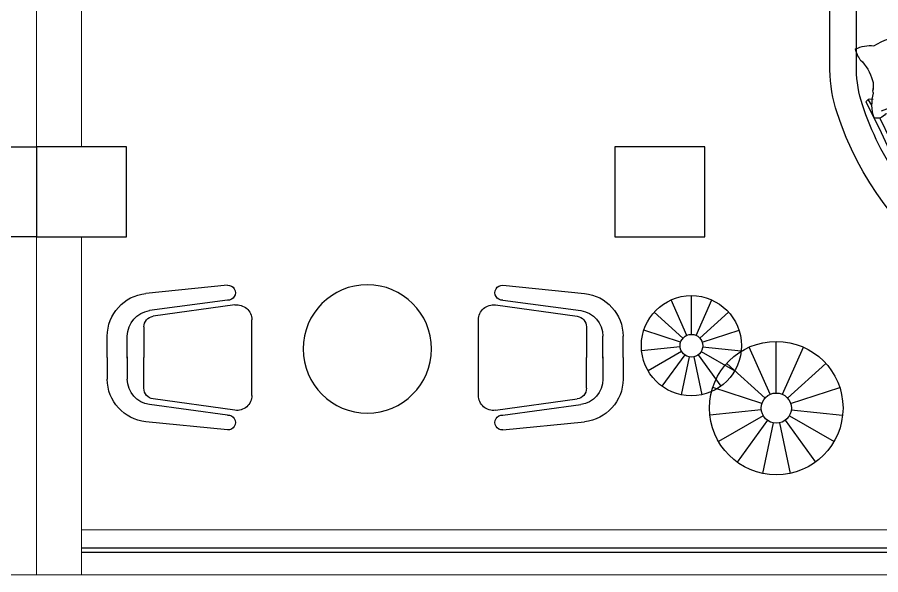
# Model space of a CAD drawing. Header units: millimetres. Extents: x 699029 to 727993, y 4486031 to 4516039.
# Drawn here: x 726112.9 to 726496.5, y 4491480.4 to 4491727.9 of the extents above; entities that cross this region are included whole.
import ezdxf

# ---------------------------------------------------------------- set-up
doc = ezdxf.new("R2010")
doc.units = ezdxf.units.MM
for name, color, linetype in [('2D', 7, 'Continuous'), ('A-BA', 1, 'Continuous'), ('A-TEFRIS', 251, 'Continuous')]:
    doc.layers.add(name, color=color, linetype=linetype)
doc.layers.add('_P3_S_Duvar_Ç', color=7, linetype='Continuous', lineweight=30)
doc.layers.add('DBM_w_sld', color=111, linetype='Continuous', lineweight=20)

# ---------------------------------------------------------------- blocks, each defined once
blk = doc.blocks.new('derr')
at = {"layer": 'A-TEFRIS'}
for p, q in [((729083.23, 4490606.98, 3.82), (729083.76, 4490603.52, 3.82)), ((729216.86, 4490596.83, 3.82), (729216.3, 4490593.38, 3.82)), ((729052.06, 4490589.18, 3.82), (729051.24, 4490585.09, 3.82)), ((729181.73, 4490589.46, 3.82), (729179.7, 4490585.81, 3.82)), ((729083.64, 4490584.53, 3.82), (729084.64, 4490582.75, 3.82)), ((729082.98, 4490579.55, 3.82), (729079.66, 4490578.81, 3.82)), ((729084.55, 4490581.57, 3.82), (729082.98, 4490579.55, 3.82)), ((729210.36, 4490575.34, 3.82), (729210.77, 4490573.34, 3.82)), ((729208.21, 4490570.8, 3.82), (729204.82, 4490571.12, 3.82)), ((729210.32, 4490572.24, 3.82), (729208.21, 4490570.8, 3.82)), ((729247.32, 4490563.56, 3.82), (729243.49, 4490561.9, 3.82)), ((729279.72, 4490548.1, 3.82), (729277.18, 4490545.69, 3.82)), ((729257.04, 4490532.66, 3.82), (729254.54, 4490534.97, 3.82)), ((729259.59, 4490532.52, 3.82), (729257.04, 4490532.66, 3.82)), ((729261.5, 4490534.97, 3.82), (729260.62, 4490533.13, 3.82))]:
    blk.add_line(p, q, dxfattribs=at)
for points in [[(729041.9, 4490616.82), (728880.57, 4490616.82, 0.414214), (728875.57, 4490611.82), (728875.57, 4490546.86, 0.414214), (728880.57, 4490541.86), (729182.11, 4490541.86, -0.404724), (729232.46, 4490484.07), (729232.46, 4490430.02, 0.414214), (729237.46, 4490425.02), (729308.18, 4490425.02, 0.414214), (729313.18, 4490430.02), (729313.18, 4490481.06, 0.332656), (729216.44, 4490618.3, 0.072261), (729197.34, 4490621.58), (729046.9, 4490621.58, 0.414214), (729041.9, 4490616.58), (729041.9, 4490614.78, 0.414214), (729046.9, 4490609.78), (729051.59, 4490609.78)], [(729246.55, 4490590.27, 0.073864), (729212.79, 4490607.08, 0.071602), (729197.18, 4490609.78), (729166.9, 4490609.78)], [(729263.95, 4490575.67, 0.018818), (729256.88, 4490582.25, 0.018818)], [(729278.85, 4490557.75, 0.036538), (729267.13, 4490572.37)], [(729280.81, 4490554.81, 0.002862), (729280, 4490556.04, 0.002862)], [(729301.38, 4490425.02), (729301.38, 4490481.23, 0.058448), (729298.77, 4490511.03, 0.058448)]]:
    blk.add_lwpolyline(points, format="xyb", dxfattribs=at)
for points in [[(728906.83, 4490541.86), (728906.83, 4490553.31), (728906.83, 4490616.82)], [(729077.69, 4490611.51), (729074.71, 4490612.34), (729075.47, 4490613.59), (729088.38, 4490611.67), (729096.74, 4490610.62), (729109.89, 4490609.76), (729124.59, 4490610.12), (729126.36, 4490609.87), (729126.63, 4490608.94)], [(729057.85, 4490609.78), (729073.65, 4490609.78)], [(729075.47, 4490610.25), (729074.85, 4490611.54), (729074.71, 4490612.34)], [(729126.63, 4490608.94), (729118.96, 4490607.37), (729099.97, 4490607.73), (729095.24, 4490608.35), (729084.15, 4490609.91)], [(729084.15, 4490609.78), (729085.06, 4490609.78)], [(729109.46, 4490609.78), (729111.02, 4490609.78)], [(729126.39, 4490609.78), (729166.9, 4490609.78)], [(729129.9, 4490541.86), (729129.9, 4490553.31), (729129.9, 4490609.78)], [(729161.16, 4490541.86), (729161.16, 4490553.31), (729161.16, 4490609.78)], [(729126.63, 4490608.94), (729127.12, 4490608.2), (729125.53, 4490604.82), (729123.22, 4490596.95), (729122.64, 4490591.7), (729123.78, 4490582.74), (729123.35, 4490581.54), (729121.37, 4490580.9), (729117.97, 4490580.98), (729109.83, 4490582.13), (729097.08, 4490583.63), (729090.79, 4490583.8), (729085.81, 4490583.59), (729084.16, 4490583.6)], [(729107.31, 4490607.17), (729099.74, 4490607.76)], [(729124.28, 4490605.99), (729120.76, 4490604.08), (729113.45, 4490602.02)], [(729212.98, 4490602.85), (729210.4, 4490604.55), (729211.5, 4490605.51), (729223.2, 4490599.72), (729230.83, 4490596.15), (729243.09, 4490591.29), (729257.19, 4490587.13), (729258.8, 4490586.35), (729258.76, 4490585.38)], [(729093.34, 4490599.72), (729089.98, 4490600.82), (729084.97, 4490604.72)], [(729210.47, 4490602.33), (729210.28, 4490603.75), (729210.4, 4490604.55)], [(729258.76, 4490585.38), (729250.99, 4490586.24), (729233.02, 4490592.41), (729228.71, 4490594.45), (729218.63, 4490599.34)], [(729117.96, 4490588.66), (729113.78, 4490592.81), (729095.39, 4490596.08)], [(729121.91, 4490596.21), (729120.78, 4490593.39), (729122.17, 4490585.02)], [(729224.25, 4490586.82), (729221.39, 4490588.9), (729217.83, 4490594.15)], [(729084.26, 4490590.41), (729085.04, 4490591.03), (729089.3, 4490592.63)], [(729239.83, 4490589.63), (729232.81, 4490592.51)], [(729090.27, 4490585.37), (729096.08, 4490587.54), (729107.11, 4490586.4), (729109.81, 4490584.4)], [(729258.76, 4490585.38), (729259.01, 4490584.53), (729256.46, 4490581.8), (729251.85, 4490575.02), (729249.68, 4490570.2), (729248.02, 4490561.32), (729247.24, 4490560.31), (729245.15, 4490560.31), (729241.95, 4490561.43), (729234.55, 4490565.02), (729222.88, 4490570.36), (729216.94, 4490572.45), (729212.14, 4490573.78), (729210.57, 4490574.29)], [(729244.29, 4490568.74), (729241.58, 4490573.97), (729225.09, 4490582.73)], [(729255.62, 4490583.29), (729251.69, 4490582.55), (729244.1, 4490582.84)], [(729212.75, 4490580.75), (729213.69, 4490581.1), (729218.23, 4490581.31)], [(729216.93, 4490574.11), (729223.12, 4490574.39), (729233.27, 4490569.92), (729235.23, 4490567.18)], [(729250.37, 4490574.71), (729248.42, 4490572.37), (729247.18, 4490563.99)], [(729277.97, 4490556.34), (729278.68, 4490557.59), (729279.26, 4490558.16)], [(729280.28, 4490555.24), (729279.26, 4490558.16), (729280.72, 4490558.25), (729286.51, 4490546.55), (729290.41, 4490539.08), (729297.2, 4490527.78), (729305.88, 4490515.92), (729306.69, 4490514.32), (729306.07, 4490513.57)], [(729306.07, 4490513.57), (729300.42, 4490518.97), (729289.88, 4490534.78), (729287.69, 4490539.02), (729282.65, 4490549.02)], [(729279.51, 4490535.66), (729278.51, 4490539.05), (729278.85, 4490545.38)], [(729266.69, 4490537.81), (729267.64, 4490537.52), (729271.39, 4490534.93)], [(729306.07, 4490513.57), (729305.75, 4490512.74), (729302.07, 4490512.12), (729294.29, 4490509.53), (729289.64, 4490507.01), (729282.93, 4490500.97), (729281.69, 4490500.64), (729280.04, 4490501.9), (729278.17, 4490504.74), (729274.47, 4490512.08), (729268.43, 4490523.41), (729264.98, 4490528.68), (729261.97, 4490532.65), (729261.04, 4490534)], [(729293.6, 4490528.43), (729289.77, 4490534.98)], [(729265.98, 4490530), (729271.07, 4490526.46), (729276.43, 4490516.75), (729276.32, 4490513.39)], [(729284.47, 4490509.13), (729285.49, 4490514.93), (729277.7, 4490531.9)], [(729302.31, 4490513.82), (729298.73, 4490515.62), (729292.87, 4490520.45)], [(729292.93, 4490510.19), (729289.96, 4490509.51), (729283.88, 4490503.6)]]:
    blk.add_lwpolyline(points, dxfattribs=at)
blk.add_lwpolyline([(729168.89, 4490436.19), (729160.85, 4490464.48, 0.329119), (729146.11, 4490475.86, 0.046851), (729057.16, 4490477.8, 0.384612), (729041.26, 4490464.06), (729039.32, 4490448.49, 0.333575), (729048.68, 4490432.15, 0.100377), (729086.29, 4490415.94, 0.108489), (729092.89, 4490414.66, 0.067369), (729154.21, 4490416.22, 0.490028)], format="xyb", close=True, dxfattribs=at)
for centre, radius, start, end in [((729067.68, 4490608.82, 3.82), 16.11, 173.067, 202.4253), ((729053.17, 4490599.24, 3.82), 11.62, 71.3714, 97.3412), ((729066.49, 4490629.02, 3.82), 21.09, 242.8894, 272.2123), ((729072.61, 4490606.31, 3.82), 2.97, 86.4616, 126.1074), ((729083.43, 4490592.52, 3.82), 19.84, 90.3972, 122.4012), ((729079.64, 4490609.71, 3.82), 4.51, 322.7878, 36.0358), ((729202.62, 4490603.36, 3.82), 16.11, 155.1957, 184.554), ((729185.87, 4490598.69, 3.82), 11.62, 53.5001, 79.4699), ((729067.31, 4490616.25, 3.82), 8.3, 269.9868, 297.8537), ((729054.94, 4490607.03, 3.82), 26.49, 319.2077, 3.1631), ((729207.69, 4490622.95, 3.82), 21.09, 225.0181, 254.341), ((729094.82, 4490593.98, 3.82), 42.93, 168.3208, 188.0316), ((729033.57, 4490595.06, 3.82), 50.9, 348.9192, 9.5695), ((729223.9, 4490580.91, 3.82), 42.93, 150.4495, 170.1603), ((729204.55, 4490610.54, 3.82), 8.3, 252.1156, 279.9824), ((729206.55, 4490599.45, 3.82), 2.97, 68.5903, 108.2361), ((729212.61, 4490583.01, 3.82), 19.84, 72.5259, 104.53), ((729214.28, 4490600.53, 3.82), 4.51, 304.9166, 18.1646), ((729189.95, 4490605.56, 3.82), 26.49, 301.3364, 345.2919), ((729165.94, 4490600.73, 3.82), 50.9, 331.0479, 351.6983), ((729027.67, 4490595.47, 3.82), 25.75, 330.4698, 343.1099), ((729060.3, 4490587.54, 3.82), 8.41, 166.4676, 168.74), ((729160.45, 4490602.93, 3.82), 25.75, 312.5986, 325.2386), ((729189.07, 4490585.37, 3.82), 8.41, 148.5963, 150.8687), ((729058.07, 4490591.43, 3.82), 11.77, 227.2936, 253.3835), ((729157.76, 4490760.69, 3.82), 197.94, 243.8108, 246.7629), ((729084.57, 4490585.05, 3.82), 1.07, 167.8503, 209.4987), ((729083.71, 4490582.22, 3.82), 1.07, 322.0896, 29.4987), ((729188.14, 4490589.75, 3.82), 11.77, 209.4224, 235.5122), ((729064.17, 4490638.97, 3.82), 59.58, 260.8512, 280.9028), ((729208.54, 4490633.13, 3.82), 59.58, 242.9799, 263.0315), ((729334.96, 4490720.26, 3.82), 197.94, 225.9395, 228.8916), ((729211.4, 4490575.55, 3.82), 1.07, 149.979, 191.6275), ((729272.36, 4490561.93, 3.82), 16.11, 117.8323, 147.1905), ((729256.22, 4490568.39, 3.82), 11.62, 16.1366, 42.1064), ((729209.72, 4490573.12, 3.82), 1.07, 304.2183, 11.6275), ((729288.28, 4490574.42, 3.82), 21.09, 187.6546, 216.9775), ((729275.65, 4490531.17, 3.82), 42.93, 113.086, 132.7968), ((729250.67, 4490555.85, 3.82), 8.41, 111.2328, 113.5053), ((729252.59, 4490559.91, 3.82), 11.77, 172.0589, 198.1487), ((729238.58, 4490587.18, 3.82), 25.75, 275.2351, 287.8751), ((729278.25, 4490566.47, 3.82), 8.3, 214.7521, 242.6189), ((729295.13, 4490582, 3.82), 59.58, 205.6165, 225.668), ((729273.11, 4490556.44, 3.82), 2.97, 31.2268, 70.8726), ((729267.95, 4490539.7, 3.82), 19.84, 35.1624, 67.1665), ((729263.63, 4490571.37, 3.82), 26.49, 263.9729, 307.9284), ((729279.91, 4490552.61, 3.82), 4.51, 267.5531, 340.8011), ((729448.49, 4490574.53, 3.82), 197.94, 188.576, 191.5281), ((729241.61, 4490582.1, 3.82), 50.9, 293.6844, 314.3348), ((729259.65, 4490533.59, 3.82), 1.07, 266.8548, 334.264), ((729262.46, 4490534.5, 3.82), 1.07, 112.6155, 154.264)]:
    blk.add_arc(centre, radius, start, end, dxfattribs=at)
blk = doc.blocks.new('dtrewq')
at = {"layer": 'A-TEFRIS'}
for p, q in [((734791.61, 4489795.43), (734755.33, 4489791.79)), ((734913.93, 4489795.43), (734950.22, 4489791.79)), ((734791.61, 4489788.83), (734757.01, 4489784.19)), ((734913.93, 4489788.83), (734948.54, 4489784.19)), ((734794.88, 4489786.69), (734758.57, 4489781.66)), ((734910.67, 4489786.69), (734946.98, 4489781.66)), ((734754.47, 4489776.95), (734754.47, 4489763.32)), ((734802.44, 4489746.53), (734802.44, 4489780.1)), ((734903.1, 4489746.53), (734903.1, 4489780.1)), ((734951.07, 4489776.95), (734951.07, 4489763.32)), ((734738.22, 4489763.32), (734738.22, 4489772.88)), ((734747.12, 4489763.03), (734747.12, 4489772.89)), ((734958.42, 4489763.03), (734958.42, 4489772.89)), ((734967.32, 4489763.32), (734967.32, 4489772.88)), ((734738.22, 4489763.32), (734738.22, 4489753.75)), ((734747.12, 4489763.6), (734747.12, 4489753.74)), ((734754.47, 4489749.68), (734754.47, 4489763.32)), ((734951.07, 4489749.68), (734951.07, 4489763.32)), ((734958.42, 4489763.6), (734958.42, 4489753.74)), ((734967.32, 4489763.32), (734967.32, 4489753.75)), ((734791.61, 4489737.8), (734757.01, 4489742.44)), ((734794.88, 4489739.94), (734758.57, 4489744.97)), ((734910.67, 4489739.94), (734946.98, 4489744.97)), ((734913.94, 4489737.8), (734948.54, 4489742.44)), ((734791.61, 4489731.2), (734755.33, 4489734.84)), ((734913.94, 4489731.2), (734950.22, 4489734.84))]:
    blk.add_line(p, q, dxfattribs=at)
blk.add_circle((734851.82, 4489767.18), 28.5, dxfattribs=at)
for centre, radius, start, end in [((734791.82, 4489792.13), 3.3, 266.4213, 93.5768), ((734913.73, 4489792.13), 3.3, 86.4232, 273.5787), ((734757.22, 4489772.88), 19, 95.7269, 179.999), ((734948.32, 4489772.88), 19, 0.001, 84.2731), ((734795.79, 4489780.1), 6.65, 359.999, 97.8861), ((734909.75, 4489780.1), 6.65, 82.1139, 180.001), ((734758.52, 4489772.89), 11.4, 97.6374, 179.999), ((734759.22, 4489776.95), 4.75, 97.8861, 179.999), ((734946.32, 4489776.95), 4.75, 0.001, 82.1139), ((734947.02, 4489772.89), 11.4, 0.001, 82.3626), ((734757.22, 4489753.75), 19, 179.999, 264.2711), ((734758.52, 4489753.74), 11.4, 179.999, 262.3606), ((734947.02, 4489753.74), 11.4, 277.6394, 0.001), ((734948.32, 4489753.75), 19, 275.7289, 0.001), ((734759.22, 4489749.68), 4.75, 179.999, 262.112), ((734795.79, 4489746.53), 6.65, 262.112, 359.999), ((734909.75, 4489746.53), 6.65, 180.001, 277.888), ((734946.32, 4489749.68), 4.75, 277.888, 0.001), ((734791.82, 4489734.5), 3.3, 266.4213, 93.5768), ((734913.73, 4489734.5), 3.3, 86.4232, 273.5787)]:
    blk.add_arc(centre, radius, start, end, dxfattribs=at)
blk = doc.blocks.new('TA161')
at = {"layer": '2D', "color": 0}
for p, q in [((1694, 2077), (1694, 3388)), ((1538, 2044), (1005, 3241)), ((1850, 2044), (2383, 3241)), ((1409, 1950), (435, 2827)), ((1979, 1950), (2952, 2827)), ((1329, 1812), (83, 2217)), ((2058, 1812), (3305, 2217)), ((1312, 1654), (9, 1517)), ((2075, 1654), (3378, 1517)), ((1362, 1502), (227, 847)), ((1468, 1384), (698, 323)), ((1614, 1319), (1342, 37)), ((1773, 1319), (2046, 37)), ((1919, 1384), (2689, 323)), ((2026, 1502), (3161, 847))]:
    blk.add_line(p, q, dxfattribs=at)
for radius in [1694, 383]:
    blk.add_circle((1694, 1694), radius, dxfattribs=at)

msp = doc.modelspace()

# ---------------------------------------------------------------- linework, layer by layer
at = {"color": 4}
for points in [[(726141.45, 4491492.38), (726860.06, 4491492.38)], [(726141.45, 4491490.38), (726860.06, 4491490.38)]]:
    msp.add_lwpolyline(points, dxfattribs=at)
at = {"layer": 'A-BA', "ltscale": 10}
for points in [[(726121.45, 4491630.38), (726081.45, 4491630.38), (726081.45, 4491670.38), (726121.45, 4491670.38)], [(726121.45, 4491630.38), (726161.45, 4491630.38), (726161.45, 4491670.38), (726121.45, 4491670.38)], [(726378.3, 4491630.38), (726418.3, 4491630.38), (726418.3, 4491670.38), (726378.3, 4491670.38)]]:
    msp.add_lwpolyline(points, close=True, dxfattribs=at)
at = {"layer": 'DBM_w_sld'}
for points in [[(726081.45, 4491630.38), (726121.45, 4491630.38), (726121.45, 4492680.38), (725402.86, 4492680.38)], [(726161.45, 4491630.38), (726121.45, 4491630.38), (726121.45, 4492680.38), (726840.03, 4492680.38)], [(726141.45, 4491670.38), (726141.45, 4492184.65)], [(726121.45, 4491480.38), (725362.85, 4491480.38), (725362.85, 4491630.38)], [(726121.45, 4491630.38), (726121.45, 4491480.38)], [(726121.45, 4491480.38), (726880.05, 4491480.38), (726880.05, 4491630.38)], [(726121.45, 4491630.38), (726121.45, 4491480.38)], [(726860.06, 4491630.38), (726860.06, 4491500.38), (726141.45, 4491500.38), (726141.45, 4491630.38)], [(726141.45, 4491500.38), (726141.45, 4491480.38)]]:
    msp.add_lwpolyline(points, dxfattribs=at)

# ---------------------------------------------------------------- block references
at = {"color": 3}
for p, xscale, yscale, zscale in [((726390.14, 4491559.85), 0.01312499999999659, 0.01312499999999659, 0.01312499999999659), ((726420.43, 4491524.73), 0.01749999999999545, 0.01749999999999545, 0.01749999999999545)]:
    msp.add_blockref('TA161', p, dxfattribs=dict(at, xscale=xscale, yscale=yscale, zscale=zscale))
at = {"layer": '_P3_S_Duvar_Ç', "color": 240, "lineweight": 30, "true_color": 0xed1f24, "xscale": -1, "rotation": 90}
msp.add_blockref('derr', (5217095.44, 5220901.88), dxfattribs=at)
at = {"layer": '_P3_S_Duvar_Ç', "color": 240, "lineweight": 30, "true_color": 0xed1f24, "xscale": -1}
msp.add_blockref('dtrewq', (1461120.22, 1813.48), dxfattribs=at)

doc.saveas('drawing.dxf')
